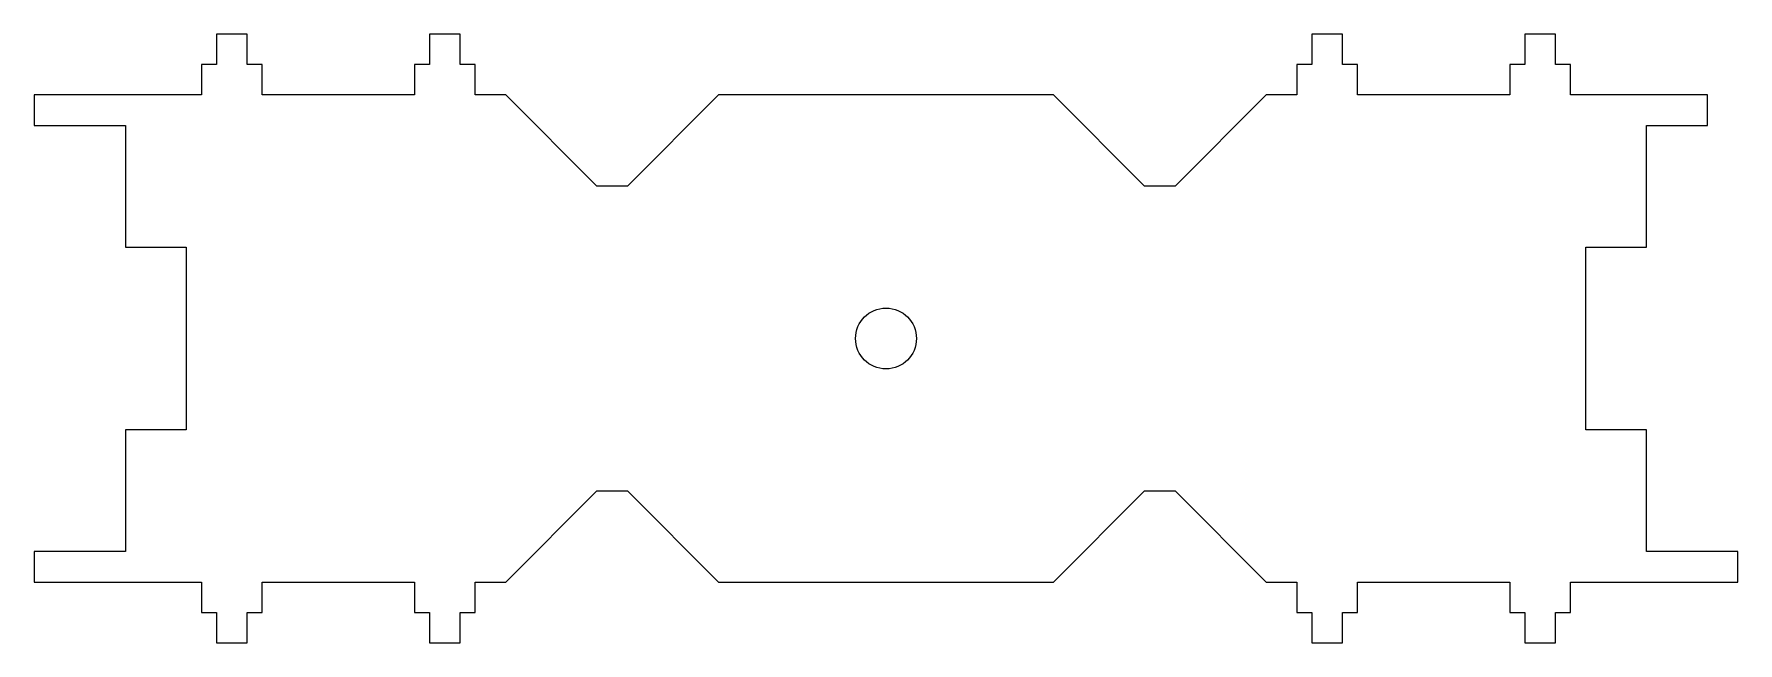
# Model space of a CAD drawing. Extents: x 0 to 56, y 0 to 20.
import ezdxf

# ---------------------------------------------------------------- set-up
doc = ezdxf.new("R2010")
doc.units = 0
doc.layers.add('Layer_1', color=7, linetype='CONTINUOUS')

msp = doc.modelspace()

# ---------------------------------------------------------------- linework, layer by layer
at = {"layer": 'Layer_1', "color": 7}
for p, q in [((7, 20.000007), (6, 20.000007)), ((6, 20.000007), (6, 19.000007)), ((7, 19.000007), (7, 20.000007)), ((14, 20.000007), (12.999999, 20.000007)), ((12.999999, 20.000007), (12.999999, 19.000007)), ((14, 19.000007), (14, 20.000007)), ((43.000001, 20.000007), (42.000001, 20.000007)), ((42.000001, 20.000007), (42.000001, 19.000007)), ((43.000001, 19.000007), (43.000001, 20.000007)), ((50.000002, 20.000007), (49.000001, 20.000007)), ((49.000001, 20.000007), (49.000001, 19.000007)), ((50.000002, 19.000007), (50.000002, 20.000007)), ((6, 19.000007), (5.5, 19.000007)), ((5.5, 19.000007), (5.5, 18.000006)), ((7.5, 19.000007), (7, 19.000007)), ((7.5, 18.000006), (7.5, 19.000007)), ((12.999999, 19.000007), (12.5, 19.000007)), ((12.5, 19.000007), (12.5, 18.000006)), ((14.499999, 19.000007), (14, 19.000007)), ((14.499999, 18.000006), (14.499999, 19.000007)), ((42.000001, 19.000007), (41.500002, 19.000007)), ((41.500002, 19.000007), (41.500002, 18.000006)), ((43.5, 19.000007), (43.000001, 19.000007)), ((43.5, 18.000006), (43.5, 19.000007)), ((49.000001, 19.000007), (48.500002, 19.000007)), ((48.500002, 19.000007), (48.500002, 18.000006)), ((50.500001, 19.000007), (50.000002, 19.000007)), ((50.500001, 18.000006), (50.500001, 19.000007)), ((5.5, 18.000006), (0, 18.000006)), ((0, 18.000006), (0, 17.000008)), ((12.5, 18.000006), (7.5, 18.000006)), ((15.5, 18.000006), (14.499999, 18.000006)), ((18.499999, 15.000006), (15.5, 18.000006)), ((22.5, 18.000006), (19.5, 15.000006)), ((33.500001, 18.000006), (22.5, 18.000006)), ((36.5, 15.000006), (33.500001, 18.000006)), ((40.500001, 18.000006), (37.500001, 15.000006)), ((41.500002, 18.000006), (40.500001, 18.000006)), ((48.500002, 18.000006), (43.5, 18.000006)), ((55, 18.000006), (50.500001, 18.000006)), ((55, 17.000008), (55, 18.000006)), ((0, 17.000008), (3, 17.000008)), ((3, 17.000008), (3, 13.000005)), ((53.000001, 13.000005), (53.000001, 17.000008)), ((53.000001, 17.000008), (55, 17.000008)), ((19.5, 15.000006), (18.499999, 15.000006)), ((37.500001, 15.000006), (36.5, 15.000006)), ((3, 13.000005), (5, 13.000005)), ((5, 13.000005), (5, 7.000017)), ((51, 7.000017), (51, 13.000005)), ((51, 13.000005), (53.000001, 13.000005)), ((28.999996, 10.000011), (28.999996, 10.000011)), ((3, 7.000017), (3, 2.999996)), ((5, 7.000017), (3, 7.000017)), ((53.000001, 7.000017), (51, 7.000017)), ((53.000001, 2.999996), (53.000001, 7.000017)), ((15.5, 1.999998), (18.499999, 5.000021)), ((18.499999, 5.000021), (19.5, 5.000021)), ((19.5, 5.000021), (22.5, 1.999998)), ((33.500001, 1.999998), (36.5, 5.000021)), ((36.5, 5.000021), (37.500001, 5.000021)), ((37.500001, 5.000021), (40.500001, 1.999998)), ((3, 2.999996), (0, 2.999996)), ((0, 2.999996), (0, 1.999998)), ((56.000001, 2.999996), (53.000001, 2.999996)), ((56.000001, 1.999998), (56.000001, 2.999996)), ((0, 1.999998), (5.5, 1.999998)), ((5.5, 1.999998), (5.5, 1)), ((7.5, 1), (7.5, 1.999998)), ((7.5, 1.999998), (12.5, 1.999998)), ((12.5, 1.999998), (12.5, 1)), ((14.500002, 1), (14.500002, 1.999998)), ((14.500002, 1.999998), (15.5, 1.999998)), ((22.5, 1.999998), (33.500001, 1.999998)), ((40.500001, 1.999998), (41.500002, 1.999998)), ((41.500002, 1.999998), (41.500002, 1)), ((43.5, 1), (43.5, 1.999998)), ((43.5, 1.999998), (48.500002, 1.999998)), ((48.500002, 1.999998), (48.500002, 1)), ((50.500001, 1), (50.500001, 1.999998)), ((50.500001, 1.999998), (56.000001, 1.999998)), ((5.5, 1), (6, 1)), ((6, 1), (6, 0.000002)), ((7, 0.000002), (7, 1)), ((7, 1), (7.5, 1)), ((12.5, 1), (12.999999, 1)), ((12.999999, 1), (12.999999, 0.000002)), ((14, 0.000002), (14, 1)), ((14, 1), (14.500002, 1)), ((41.500002, 1), (42.000001, 1)), ((42.000001, 1), (42.000001, 0.000002)), ((43.000001, 0.000002), (43.000001, 1)), ((43.000001, 1), (43.5, 1)), ((48.500002, 1), (49.000001, 1)), ((49.000001, 1), (49.000001, 0.000002)), ((50.000002, 0.000002), (50.000002, 1)), ((50.000002, 1), (50.500001, 1)), ((6, 0.000002), (7, 0.000002)), ((12.999999, 0.000002), (14, 0.000002)), ((42.000001, 0.000002), (43.000001, 0.000002)), ((49.000001, 0.000002), (50.000002, 0.000002))]:
    msp.add_line(p, q, dxfattribs=at)
for points in [[(26.999996, 10.000011), (26.999997, 10.552294), (27.447712, 11.000008), (27.999996, 11.000009)], [(27.999996, 11.000009), (28.55228, 11.000008), (28.999994, 10.552294), (28.999996, 10.000011)], [(27.999996, 9.000013), (27.447712, 9.000013), (26.999997, 9.447727), (26.999996, 10.000011)], [(28.999996, 10.000011), (28.999994, 9.447727), (28.55228, 9.000013), (27.999996, 9.000013)]]:
    msp.add_open_spline(points, degree=3, dxfattribs=at)

doc.saveas('drawing.dxf')
